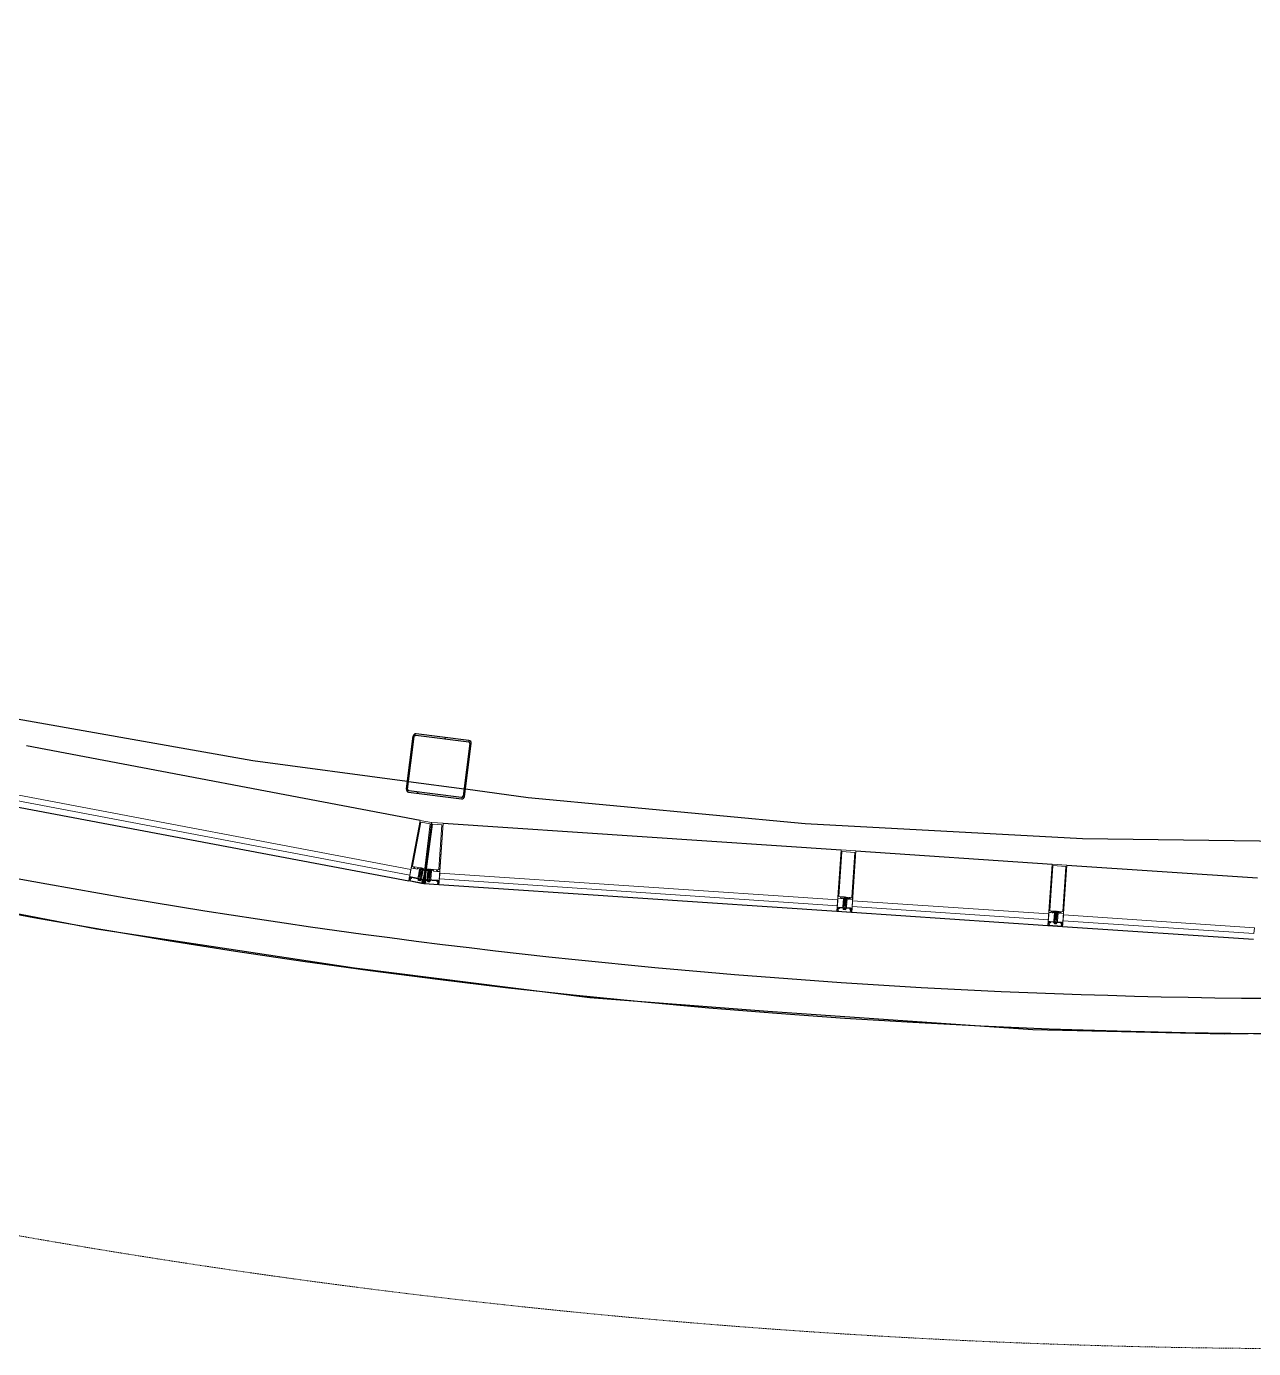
# Model space of a CAD drawing. Header units: inches. Extents: x -460 to 10305, y -938 to 5356.
# Drawn here: x 956.5 to 1165.4, y -711.7 to -486.6 of the extents above; entities that cross this region are included whole.
import ezdxf

# ---------------------------------------------------------------- set-up
doc = ezdxf.new("R2010")
doc.units = ezdxf.units.IN
doc.header["$MEASUREMENT"] = 0
doc.linetypes.add('01-0263-G-DWG-BFP-ARCH$0$Dash 1_16_', pattern=[0.125, 0.0625, -0.0625])
for name, color, linetype, lineweight in [('01-0263-G-DWG-BFP-ARCH$0$SP-COLUMNS', 40, 'Continuous', 13), ('01-0263-G-DWG-BFP-ARCH$0$SP-DETL-GENF', 3, 'Continuous', 9), ('01-0263-G-DWG-BFP-ARCH$0$SP-HIDDEN', 143, 'Continuous', 9)]:
    doc.layers.add(name, color=color, linetype=linetype, lineweight=lineweight)
for name, color, linetype in [('01-0263-G-DWG-BFP-ARCH$0$SP-GROSS', 30, 'Continuous'), ('01-0263-G-DWG-BFP-ARCH$0$SP-WALL', 7, 'Continuous'), ('01-0263-G-DWG-BFP-ARCH$0$SP-WINDOW', 6, 'Continuous')]:
    doc.layers.add(name, color=color, linetype=linetype)

# ---------------------------------------------------------------- blocks, each defined once
blk = doc.blocks.new('01-0263-G-DWG-BFP-ARCH$0$HSS-Hollow Structural Section-Column - HSS10X10X_250-V91-GROUND FLOOR - PROPOSED')
at = {"layer": '01-0263-G-DWG-BFP-ARCH$0$SP-COLUMNS', "lineweight": 9}
h = blk.add_hatch(dxfattribs=at)
h.set_pattern_fill('FP_110', color=256, style=0, pattern_type=2)
h.set_pattern_definition([(52.285, (-484.501, 1283.797), (-10.63189, 8.22171), []), (52.285, (-486.327, 1298.081), (-10.63189, 8.22171), [])])
h.paths.add_polyline_path([(4.53, -5), (4.86, -4.86), (5, -4.53), (5, 4.53), (4.86, 4.86), (4.53, 5), (-4.53, 5), (-4.86, 4.86), (-5, 4.53), (-5, -4.53), (-4.86, -4.86), (-4.53, -5), (-0.11, -5)], flags=0)
h.paths.add_polyline_path([(4.53, -4.77), (-4.53, -4.77), (-4.7, -4.7), (-4.77, -4.53), (-4.77, 4.53), (-4.7, 4.7), (-4.53, 4.77), (4.53, 4.77), (4.7, 4.7), (4.77, 4.53), (4.77, -4.53), (4.7, -4.7)], flags=0)
at = {"layer": '01-0263-G-DWG-BFP-ARCH$0$SP-COLUMNS', "lineweight": 30}
for p, q in [((-5, 4.53), (-5, -4.53)), ((-4.77, -4.53), (-4.77, 4.53)), ((4.53, 5), (-4.53, 5)), ((-4.53, 4.77), (4.53, 4.77)), ((4.77, 4.53), (4.77, -4.53)), ((5, -4.53), (5, 4.53)), ((4.53, -4.77), (-4.53, -4.77)), ((-4.53, -5), (4.53, -5))]:
    blk.add_line(p, q, dxfattribs=at)
for centre, radius, start, end in [((-4.53, 4.53), 0.466, 90, 180), ((-4.53, 4.53), 0.233, 90, 180), ((4.53, 4.53), 0.466, 360, 90), ((4.53, 4.53), 0.233, 0, 90), ((-4.53, -4.53), 0.466, 180, 270), ((-4.53, -4.53), 0.233, 180, 270), ((4.53, -4.53), 0.466, 270, 360), ((4.53, -4.53), 0.233, 270, 360)]:
    blk.add_arc(centre, radius, start, end, dxfattribs=at)
blk = doc.blocks.new('01-0263-G-DWG-BFP-ARCH$0$System Panel - FLOAT GLASS - TEMPERED - CLEAR-2833794-GROUND FLOOR - PROPOSED')
at = {"layer": '01-0263-G-DWG-BFP-ARCH$0$SP-WINDOW', "lineweight": 13}
for p, q in [((16.29, 0.5), (-16.29, 0.5)), ((-16.29, 0.5), (-16.29, -0.5)), ((16.29, -0.5), (16.29, 0.5)), ((-16.29, -0.5), (16.29, -0.5))]:
    blk.add_line(p, q, dxfattribs=at)
blk = doc.blocks.new('01-0263-G-DWG-BFP-ARCH$0$System Panel - FLOAT GLASS - TEMPERED - CLEAR-2832284-GROUND FLOOR - PROPOSED')
at = {"layer": '01-0263-G-DWG-BFP-ARCH$0$SP-WINDOW', "lineweight": 13}
for p, q in [((16.75, 0.5), (-16.75, 0.5)), ((-16.75, 0.5), (-16.75, -0.5)), ((16.75, -0.5), (16.75, 0.5)), ((-16.75, -0.5), (16.75, -0.5))]:
    blk.add_line(p, q, dxfattribs=at)
blk = doc.blocks.new('01-0263-G-DWG-BFP-ARCH$0$Rectangular Mullion - 10_5 X 2_5 Mullion-V90-GROUND FLOOR - PROPOSED')
at = {"layer": '01-0263-G-DWG-BFP-ARCH$0$SP-DETL-GENF', "lineweight": 20}
for p, q in [((-1.25, 1.5), (-1.25, 1.06)), ((1.25, 1.5), (-1.25, 1.5)), ((-1.25, 0.96), (-1.25, 0.77)), ((-1.23, 0.75), (-1.15, 0.75)), ((-1.18, 0.99), (-1.22, 0.99)), ((-1.2, 1.08), (-1.2, 1.44)), ((-1.2, 1.44), (1.2, 1.44)), ((-1.06, 1.27), (-1.16, 1.08)), ((-1.11, 0.9), (-1.03, 0.9)), ((-1.05, 1.12), (-0.99, 1.23)), ((-1.05, 0.99), (-1.05, 1.12)), ((-0.94, 0.99), (-1.05, 0.99)), ((-0.99, 0.75), (0.99, 0.75)), ((-0.88, 0.85), (-0.88, 0.93)), ((-0.32, 0.85), (-0.88, 0.85)), ((-0.3, 0.88), (-0.32, 0.85)), ((-0.1, 0.5), (-0.31, 0.5)), ((-0.31, 0.5), (-0.31, 0.01)), ((-0.31, 0.01), (-0.25, 0.01)), ((0.3, 0.88), (-0.3, 0.88)), ((-0.25, 0.01), (-0.25, -0.07)), ((-0.19, 0.5), (-0.19, 0.17)), ((-0.19, 0.17), (-0.1, 0.06)), ((-0.04, -0.15), (-0.1, 0.07)), ((0.1, 0.07), (0.04, -0.15)), ((0.1, 0.5), (0.31, 0.5)), ((0.19, 0.17), (0.1, 0.06)), ((0.19, 0.5), (0.19, 0.17)), ((0.25, -0.07), (0.25, 0.01)), ((0.25, 0.01), (0.31, 0.01)), ((0.33, 0.85), (0.3, 0.88)), ((0.31, 0.01), (0.31, 0.5)), ((0.88, 0.85), (0.33, 0.85)), ((0.88, 0.93), (0.88, 0.85)), ((1.05, 0.99), (0.94, 0.99)), ((0.99, 1.23), (1.05, 1.12)), ((1.03, 0.9), (1.11, 0.9)), ((1.05, 1.12), (1.05, 0.99)), ((1.16, 1.08), (1.06, 1.27)), ((1.15, 0.75), (1.23, 0.75)), ((1.22, 0.99), (1.18, 0.99)), ((1.2, 1.44), (1.2, 1.08)), ((1.25, 1.06), (1.25, 1.5)), ((1.25, 0.77), (1.25, 0.96)), ((-0.83, -0.75), (-1.25, -0.75)), ((-1.25, -0.75), (-1.25, -9)), ((-1.09, -1.09), (-1.09, -8.72)), ((-0.16, -1.06), (-1.06, -1.06)), ((-0.71, -0.9), (-0.79, -0.9)), ((-0.54, -0.75), (-0.67, -0.75)), ((-0.51, -0.87), (-0.51, -0.78)), ((-0.23, -0.9), (-0.48, -0.9)), ((-0.41, -0.83), (-0.41, -0.9)), ((-0.31, -0.8), (-0.38, -0.8)), ((-0.31, -0.07), (-0.31, -0.8)), ((-0.25, -0.07), (-0.31, -0.07)), ((-0.21, -0.84), (-0.21, -0.18)), ((-0.21, -0.18), (-0.14, -0.18)), ((-0.2, -0.78), (-0.2, -0.87)), ((-0.03, -0.75), (-0.17, -0.75)), ((0.07, -0.94), (-0.07, -0.94)), ((0, -0.78), (-0.03, -0.75)), ((0.03, -0.75), (0, -0.78)), ((0.17, -0.75), (0.03, -0.75)), ((0.14, -0.18), (0.21, -0.18)), ((1.06, -1.06), (0.16, -1.06)), ((0.2, -0.87), (0.2, -0.78)), ((0.21, -0.18), (0.21, -0.84)), ((0.49, -0.9), (0.23, -0.9)), ((0.31, -0.07), (0.25, -0.07)), ((0.31, -0.8), (0.31, -0.07)), ((0.38, -0.8), (0.31, -0.8)), ((0.41, -0.9), (0.41, -0.83)), ((0.52, -0.78), (0.52, -0.87)), ((0.67, -0.75), (0.55, -0.75)), ((0.79, -0.9), (0.71, -0.9)), ((1.25, -0.75), (0.83, -0.75)), ((1.09, -8.72), (1.09, -1.09)), ((1.25, -9), (1.25, -0.75)), ((-1.25, -9), (1.25, -9)), ((-1.06, -8.75), (1.06, -8.75))]:
    blk.add_line(p, q, dxfattribs=at)
at = {"layer": '01-0263-G-DWG-BFP-ARCH$0$SP-DETL-GENF'}
for p, q in [((-0.31, 0.75), (-0.31, 0.5)), ((-0.25, 0.91), (0.25, 0.91)), ((-0.25, 0.88), (-0.25, 0.91)), ((-0.2, 1.05), (-0.2, 0.91)), ((0.19, 1.06), (-0.19, 1.06)), ((-0.15, 1.09), (0.15, 1.09)), ((-0.13, 0.21), (-0.13, 0.88)), ((0, -0.13), (-0.13, 0.21)), ((-0.1, 1.06), (-0.1, 0.91)), ((-0.1, -0.98), (-0.1, 0.5)), ((0.13, 0.21), (0, -0.13)), ((0.1, 1.06), (0.1, 0.91)), ((0.1, 0.5), (0.1, -0.98)), ((0.13, 0.88), (0.13, 0.21)), ((0.2, 1.05), (0.2, 0.91)), ((0.25, 0.91), (0.25, 0.88)), ((0.31, 0.5), (0.31, 0.75)), ((0, -1.08), (-0.1, -0.98)), ((0.1, -0.98), (0, -1.08))]:
    blk.add_line(p, q, dxfattribs=at)
at = {"layer": '01-0263-G-DWG-BFP-ARCH$0$SP-DETL-GENF', "lineweight": 20}
for centre, radius, start, end in [((-1.19, 1.06), 0.06, 180, 270), ((-1.22, 0.96), 0.03, 90, 180), ((-1.23, 0.77), 0.02, 180, 270), ((-1.18, 1.04), 0.05, 270, 71.3371), ((-1.17, 1.04), 0.04, 270, 90), ((-1.11, 0.85), 0.05, 90, 180), ((-1.07, 0.84), 0.09, 180, 225.1897), ((-1.15, 0.76), 0.015, 270, 45.1897), ((-1.02, 1.25), 0.04, 330, 150), ((-1.03, 0.85), 0.05, 360, 90), ((-0.99, 0.76), 0.015, 134.8103, 270), ((-1.07, 0.84), 0.09, 314.8103, 0), ((-0.94, 0.93), 0.06, 360, 90), ((0.94, 0.93), 0.06, 90, 180), ((1.02, 1.25), 0.04, 30, 210), ((1.03, 0.85), 0.05, 90, 180), ((1.07, 0.84), 0.09, 180, 225.1897), ((0.99, 0.76), 0.015, 270, 45.1897), ((1.11, 0.85), 0.05, 360, 90), ((1.18, 1.04), 0.05, 108.6629, 270), ((1.17, 1.04), 0.04, 90, 270), ((1.15, 0.76), 0.015, 134.8103, 270), ((1.07, 0.84), 0.09, 314.8103, 0), ((1.19, 1.06), 0.06, 270, 360), ((1.22, 0.96), 0.03, 360, 90), ((1.23, 0.77), 0.02, 270, 0), ((-1.06, -1.09), 0.03, 90, 180), ((-0.75, -0.84), 0.09, 134.8103, 183.8365), ((-0.79, -0.85), 0.05, 174.852, 270), ((-0.83, -0.77), 0.015, 314.8103, 90), ((-0.71, -0.85), 0.05, 270, 5.148), ((-0.67, -0.77), 0.015, 90, 225.1897), ((-0.75, -0.84), 0.09, 356.1635, 45.1897), ((-0.54, -0.78), 0.03, 360, 90), ((-0.48, -0.87), 0.03, 180, 270), ((-0.38, -0.83), 0.03, 90, 180), ((-0.27, -0.84), 0.06, 270, 360), ((-0.23, -0.87), 0.03, 270, 360), ((-0.17, -0.78), 0.03, 90, 180), ((-0.16, -1), 0.06, 270, 360), ((0, -0.14), 0.143, 197.5064, 342.4936), ((-0.07, -0.97), 0.03, 90, 165.1649), ((0, -0.14), 0.043, 195, 345), ((0.07, -0.97), 0.03, 360, 90), ((0.16, -1), 0.06, 180, 270), ((0.17, -0.78), 0.03, 360, 90), ((0.23, -0.87), 0.03, 180, 270), ((0.27, -0.84), 0.06, 180, 270), ((0.38, -0.83), 0.03, 360, 90), ((0.49, -0.87), 0.03, 270, 360), ((0.55, -0.78), 0.03, 90, 180), ((0.75, -0.84), 0.09, 134.8103, 183.8365), ((0.71, -0.85), 0.05, 174.852, 270), ((0.67, -0.77), 0.015, 314.8103, 90), ((0.79, -0.85), 0.05, 270, 5.148), ((0.83, -0.77), 0.015, 90, 225.1897), ((0.75, -0.84), 0.09, 356.1635, 45.1897), ((1.06, -1.09), 0.03, 360, 90), ((-1.06, -8.72), 0.03, 180, 270), ((1.06, -8.72), 0.03, 270, 360)]:
    blk.add_arc(centre, radius, start, end, dxfattribs=at)
at = {"layer": '01-0263-G-DWG-BFP-ARCH$0$SP-DETL-GENF'}
for centre, radius, start, end in [((-0.15, 1.04), 0.0543, 20.9234, 159.0732), ((0, 0.92), 0.165, 52.0136, 127.9813), ((0.15, 1.04), 0.0543, 20.9416, 159.0868)]:
    blk.add_arc(centre, radius, start, end, dxfattribs=at)
blk = doc.blocks.new('01-0263-G-DWG-BFP-ARCH$0$System Panel - FLOAT GLASS - TEMPERED - CLEAR-2834769-GROUND FLOOR - PROPOSED')
at = {"layer": '01-0263-G-DWG-BFP-ARCH$0$SP-WINDOW', "lineweight": 13}
for p, q in [((33.96, 0.5), (-33.96, 0.5)), ((-33.96, 0.5), (-33.96, -0.5)), ((33.96, -0.5), (33.96, 0.5)), ((-33.96, -0.5), (33.96, -0.5))]:
    blk.add_line(p, q, dxfattribs=at)
blk = doc.blocks.new('01-0263-G-DWG-BFP-ARCH$0$Rectangular Mullion - 10_5 X 2_5 7_5 angle Mullion OPP-2246048-GROUND FLOOR - PROPOSED')
at = {"layer": '01-0263-G-DWG-BFP-ARCH$0$SP-DETL-GENF', "lineweight": 20}
for p, q in [((-1.25, 1.5), (1.25, 1.5)), ((-1.25, 1.06), (-1.25, 1.5)), ((-1.25, 0.77), (-1.25, 0.96)), ((-1.15, 0.75), (-1.23, 0.75)), ((-1.22, 0.99), (-1.18, 0.99)), ((1.2, 1.44), (-1.2, 1.44)), ((-1.2, 1.44), (-1.2, 1.08)), ((-1.16, 1.08), (-1.06, 1.27)), ((-1.03, 0.9), (-1.11, 0.9)), ((-0.99, 1.23), (-1.05, 1.12)), ((-1.05, 1.12), (-1.05, 0.99)), ((-1.05, 0.99), (-0.94, 0.99)), ((0.99, 0.75), (-0.99, 0.75)), ((-0.88, 0.93), (-0.88, 0.85)), ((-0.88, 0.85), (0.17, 0.85)), ((0.17, 0.85), (0.2, 0.88)), ((0.19, 0.01), (0.19, 0.5)), ((0.4, 0.5), (0.19, 0.5)), ((0.25, 0.01), (0.19, 0.01)), ((0.2, 0.88), (0.8, 0.88)), ((0.25, -0.07), (0.25, 0.01)), ((0.31, 0.5), (0.31, 0.17)), ((0.31, 0.17), (0.4, 0.06)), ((0.4, 0.07), (0.46, -0.15)), ((0.54, -0.15), (0.6, 0.07)), ((0.6, 0.5), (0.81, 0.5)), ((0.69, 0.17), (0.6, 0.06)), ((0.69, 0.5), (0.69, 0.17)), ((0.75, 0.01), (0.75, -0.07)), ((0.81, 0.01), (0.75, 0.01)), ((0.8, 0.88), (0.82, 0.85)), ((0.81, 0.5), (0.81, 0.01)), ((0.82, 0.85), (0.88, 0.85)), ((0.88, 0.85), (0.88, 0.93)), ((0.94, 0.99), (1.05, 0.99)), ((1.05, 1.12), (0.99, 1.23)), ((1.11, 0.9), (1.03, 0.9)), ((1.05, 0.99), (1.05, 1.12)), ((1.06, 1.27), (1.16, 1.08)), ((1.23, 0.75), (1.15, 0.75)), ((1.18, 0.99), (1.22, 0.99)), ((1.2, 1.08), (1.2, 1.44)), ((1.25, 1.5), (1.25, 1.06)), ((1.25, 0.96), (1.25, 0.77)), ((-1.25, -9), (-1.25, -0.75)), ((-1.25, -0.75), (-0.83, -0.75)), ((-1.09, -8.72), (-1.09, -1.09)), ((-1.06, -1.06), (0.34, -1.06)), ((-0.79, -0.9), (-0.71, -0.9)), ((-0.67, -0.75), (-0.23, -0.75)), ((-0.2, -0.78), (-0.2, -0.87)), ((-0.17, -0.9), (0.27, -0.9)), ((0.09, -0.9), (0.09, -0.83)), ((0.12, -0.8), (0.19, -0.8)), ((0.19, -0.8), (0.19, -0.07)), ((0.19, -0.07), (0.25, -0.07)), ((0.29, -0.18), (0.29, -0.84)), ((0.36, -0.18), (0.29, -0.18)), ((0.3, -0.87), (0.3, -0.78)), ((0.33, -0.75), (0.47, -0.75)), ((0.43, -0.94), (0.57, -0.94)), ((0.47, -0.75), (0.5, -0.78)), ((0.5, -0.78), (0.53, -0.75)), ((0.53, -0.75), (0.67, -0.75)), ((1.03, -1.06), (0.54, -8.75)), ((0.71, -0.18), (0.64, -0.18)), ((0.66, -1.06), (1.03, -1.06)), ((1.2, -0.75), (0.68, -9)), ((0.7, -0.78), (0.7, -0.87)), ((0.71, -0.84), (0.71, -0.18)), ((0.73, -0.9), (0.98, -0.9)), ((0.75, -0.07), (0.81, -0.07)), ((0.81, -0.07), (0.81, -0.8)), ((0.81, -0.8), (0.88, -0.8)), ((0.91, -0.83), (0.91, -0.9)), ((1.01, -0.87), (1.01, -0.78)), ((1.04, -0.75), (1.2, -0.75)), ((1.14, -0.75), (1.2, -0.75)), ((0.68, -9), (-1.25, -9)), ((0.54, -8.75), (-1.06, -8.75))]:
    blk.add_line(p, q, dxfattribs=at)
at = {"layer": '01-0263-G-DWG-BFP-ARCH$0$SP-DETL-GENF'}
for p, q in [((0.19, 0.5), (0.19, 0.75)), ((0.75, 0.91), (0.25, 0.91)), ((0.25, 0.91), (0.25, 0.88)), ((0.3, 1.05), (0.3, 0.91)), ((0.31, 1.06), (0.69, 1.06)), ((0.65, 1.09), (0.35, 1.09)), ((0.37, 0.88), (0.37, 0.21)), ((0.37, 0.21), (0.5, -0.13)), ((0.4, 1.06), (0.4, 0.91)), ((0.4, 0.5), (0.4, -0.98)), ((0.5, -0.13), (0.63, 0.21)), ((0.6, 1.06), (0.6, 0.91)), ((0.6, -0.98), (0.6, 0.5)), ((0.63, 0.21), (0.63, 0.88)), ((0.7, 1.05), (0.7, 0.91)), ((0.75, 0.88), (0.75, 0.91)), ((0.81, 0.75), (0.81, 0.5)), ((1.15, 0.75), (1.1, 0.75)), ((1.1, -0.75), (1.1, 0.75)), ((1.2, 0.75), (1.2, -0.75)), ((0.4, -0.98), (0.5, -1.08)), ((0.5, -1.08), (0.6, -0.98)), ((1.2, -0.75), (1.1, -0.75))]:
    blk.add_line(p, q, dxfattribs=at)
at = {"layer": '01-0263-G-DWG-BFP-ARCH$0$SP-DETL-GENF', "lineweight": 20}
for centre, radius, start, end in [((-1.19, 1.06), 0.06, 180, 270), ((-1.22, 0.96), 0.03, 90, 180), ((-1.23, 0.77), 0.02, 180, 270), ((-1.18, 1.04), 0.05, 270, 71.3371), ((-1.17, 1.04), 0.04, 270, 90), ((-1.11, 0.85), 0.05, 90, 180), ((-1.07, 0.84), 0.09, 180, 225.1897), ((-1.15, 0.76), 0.015, 270, 45.1897), ((-1.02, 1.25), 0.04, 330, 150), ((-1.03, 0.85), 0.05, 0, 90), ((-0.99, 0.76), 0.015, 134.8103, 270), ((-1.07, 0.84), 0.09, 314.8103, 0), ((-0.94, 0.93), 0.06, 360, 90), ((0.94, 0.93), 0.06, 90, 180), ((1.02, 1.25), 0.04, 30, 210), ((1.03, 0.85), 0.05, 90, 180), ((1.07, 0.84), 0.09, 180, 225.1897), ((0.99, 0.76), 0.015, 270, 45.1897), ((1.11, 0.85), 0.05, 360, 90), ((1.18, 1.04), 0.05, 108.6629, 270), ((1.17, 1.04), 0.04, 90, 270), ((1.15, 0.76), 0.015, 134.8103, 270), ((1.07, 0.84), 0.09, 314.8103, 0), ((1.19, 1.06), 0.06, 270, 0), ((1.22, 0.96), 0.03, 0, 90), ((1.23, 0.77), 0.02, 270, 0), ((-1.06, -1.09), 0.03, 90, 180), ((-0.75, -0.84), 0.09, 134.8103, 183.8365), ((-0.79, -0.85), 0.05, 174.852, 270), ((-0.83, -0.77), 0.015, 314.8103, 90), ((-0.71, -0.85), 0.05, 270, 5.148), ((-0.67, -0.77), 0.015, 90, 225.1897), ((-0.75, -0.84), 0.09, 356.1635, 45.1897), ((-0.23, -0.78), 0.03, 0, 90), ((-0.17, -0.87), 0.03, 180, 270), ((0.12, -0.83), 0.03, 90, 180), ((0.23, -0.84), 0.06, 270, 0), ((0.27, -0.87), 0.03, 270, 0), ((0.33, -0.78), 0.03, 90, 180), ((0.34, -1), 0.06, 270, 360), ((0.5, -0.14), 0.143, 197.5064, 342.4936), ((0.43, -0.97), 0.03, 90, 180), ((0.5, -0.14), 0.043, 195, 345), ((0.57, -0.97), 0.03, 14.8351, 90), ((0.66, -1), 0.06, 180, 270), ((0.67, -0.78), 0.03, 0, 90), ((0.73, -0.87), 0.03, 180, 270), ((0.77, -0.84), 0.06, 180, 270), ((0.88, -0.83), 0.03, 0, 90), ((0.98, -0.87), 0.03, 270, 0), ((1.04, -0.78), 0.03, 90, 180), ((-1.06, -8.72), 0.03, 180, 270)]:
    blk.add_arc(centre, radius, start, end, dxfattribs=at)
at = {"layer": '01-0263-G-DWG-BFP-ARCH$0$SP-DETL-GENF'}
for centre, radius, start, end in [((0.35, 1.04), 0.0543, 20.9132, 159.0584), ((0.5, 0.92), 0.165, 52.0187, 127.9864), ((0.65, 1.04), 0.0543, 20.9268, 159.0766)]:
    blk.add_arc(centre, radius, start, end, dxfattribs=at)
blk = doc.blocks.new('01-0263-G-DWG-BFP-ARCH$0$System Panel - INSULATED - GREEN TINT-4512902-GROUND FLOOR - PROPOSED')
at = {"layer": '01-0263-G-DWG-BFP-ARCH$0$SP-WINDOW', "lineweight": 13}
for p, q in [((34.12, 0.5), (-34.12, 0.5)), ((-34.12, 0.5), (-34.12, -0.5)), ((34.12, -0.5), (34.12, 0.5)), ((-34.12, -0.5), (34.12, -0.5))]:
    blk.add_line(p, q, dxfattribs=at)
blk = doc.blocks.new('01-0263-G-DWG-BFP-ARCH$0$Rectangular Mullion - 10_5 X 2_5 7_5 angle Mullion OPP-V96-GROUND FLOOR - PROPOSED')
at = {"layer": '01-0263-G-DWG-BFP-ARCH$0$SP-DETL-GENF', "lineweight": 20}
for p, q in [((-1.25, 1.5), (1.25, 1.5)), ((-1.25, 1.06), (-1.25, 1.5)), ((-1.25, 0.77), (-1.25, 0.96)), ((-1.15, 0.75), (-1.23, 0.75)), ((-1.22, 0.99), (-1.18, 0.99)), ((1.2, 1.44), (-1.2, 1.44)), ((-1.2, 1.44), (-1.2, 1.08)), ((-1.16, 1.08), (-1.06, 1.27)), ((-1.03, 0.9), (-1.11, 0.9)), ((-0.99, 1.23), (-1.05, 1.12)), ((-1.05, 1.12), (-1.05, 0.99)), ((-1.05, 0.99), (-0.94, 0.99)), ((0.99, 0.75), (-0.99, 0.75)), ((-0.88, 0.93), (-0.88, 0.85)), ((-0.88, 0.85), (0.17, 0.85)), ((0.17, 0.85), (0.2, 0.88)), ((0.19, 0.01), (0.19, 0.5)), ((0.4, 0.5), (0.19, 0.5)), ((0.25, 0.01), (0.19, 0.01)), ((0.2, 0.88), (0.8, 0.88)), ((0.25, -0.07), (0.25, 0.01)), ((0.31, 0.5), (0.31, 0.17)), ((0.31, 0.17), (0.4, 0.06)), ((0.4, 0.07), (0.46, -0.15)), ((0.54, -0.15), (0.6, 0.07)), ((0.6, 0.5), (0.81, 0.5)), ((0.69, 0.17), (0.6, 0.06)), ((0.69, 0.5), (0.69, 0.17)), ((0.75, 0.01), (0.75, -0.07)), ((0.81, 0.01), (0.75, 0.01)), ((0.8, 0.88), (0.82, 0.85)), ((0.81, 0.5), (0.81, 0.01)), ((0.82, 0.85), (0.88, 0.85)), ((0.88, 0.85), (0.88, 0.93)), ((0.94, 0.99), (1.05, 0.99)), ((1.05, 1.12), (0.99, 1.23)), ((1.11, 0.9), (1.03, 0.9)), ((1.05, 0.99), (1.05, 1.12)), ((1.06, 1.27), (1.16, 1.08)), ((1.23, 0.75), (1.15, 0.75)), ((1.18, 0.99), (1.22, 0.99)), ((1.2, 1.08), (1.2, 1.44)), ((1.25, 1.5), (1.25, 1.06)), ((1.25, 0.96), (1.25, 0.77)), ((-1.25, -9), (-1.25, -0.75)), ((-1.25, -0.75), (-0.83, -0.75)), ((-1.09, -8.72), (-1.09, -1.09)), ((-1.06, -1.06), (0.34, -1.06)), ((-0.79, -0.9), (-0.71, -0.9)), ((-0.67, -0.75), (-0.23, -0.75)), ((-0.2, -0.78), (-0.2, -0.87)), ((-0.17, -0.9), (0.27, -0.9)), ((0.09, -0.9), (0.09, -0.83)), ((0.12, -0.8), (0.19, -0.8)), ((0.19, -0.8), (0.19, -0.07)), ((0.19, -0.07), (0.25, -0.07)), ((0.29, -0.18), (0.29, -0.84)), ((0.36, -0.18), (0.29, -0.18)), ((0.3, -0.87), (0.3, -0.78)), ((0.33, -0.75), (0.47, -0.75)), ((0.43, -0.94), (0.57, -0.94)), ((0.47, -0.75), (0.5, -0.78)), ((0.5, -0.78), (0.53, -0.75)), ((0.53, -0.75), (0.67, -0.75)), ((1.03, -1.06), (0.54, -8.75)), ((0.71, -0.18), (0.64, -0.18)), ((0.66, -1.06), (1.03, -1.06)), ((1.2, -0.75), (0.68, -9)), ((0.7, -0.78), (0.7, -0.87)), ((0.71, -0.84), (0.71, -0.18)), ((0.73, -0.9), (0.98, -0.9)), ((0.75, -0.07), (0.81, -0.07)), ((0.81, -0.07), (0.81, -0.8)), ((0.81, -0.8), (0.88, -0.8)), ((0.91, -0.83), (0.91, -0.9)), ((1.01, -0.87), (1.01, -0.78)), ((1.04, -0.75), (1.2, -0.75)), ((1.14, -0.75), (1.2, -0.75)), ((0.68, -9), (-1.25, -9)), ((0.54, -8.75), (-1.06, -8.75))]:
    blk.add_line(p, q, dxfattribs=at)
at = {"layer": '01-0263-G-DWG-BFP-ARCH$0$SP-DETL-GENF'}
for p, q in [((0.19, 0.5), (0.19, 0.75)), ((0.75, 0.91), (0.25, 0.91)), ((0.25, 0.91), (0.25, 0.88)), ((0.3, 1.05), (0.3, 0.91)), ((0.31, 1.06), (0.69, 1.06)), ((0.65, 1.09), (0.35, 1.09)), ((0.37, 0.88), (0.37, 0.21)), ((0.37, 0.21), (0.5, -0.13)), ((0.4, 1.06), (0.4, 0.91)), ((0.4, 0.5), (0.4, -0.98)), ((0.5, -0.13), (0.63, 0.21)), ((0.6, 1.06), (0.6, 0.91)), ((0.6, -0.98), (0.6, 0.5)), ((0.63, 0.21), (0.63, 0.88)), ((0.7, 1.05), (0.7, 0.91)), ((0.75, 0.88), (0.75, 0.91)), ((0.81, 0.75), (0.81, 0.5)), ((1.15, 0.75), (1.1, 0.75)), ((1.1, -0.75), (1.1, 0.75)), ((1.2, 0.75), (1.2, -0.75)), ((0.4, -0.98), (0.5, -1.08)), ((0.5, -1.08), (0.6, -0.98)), ((1.2, -0.75), (1.1, -0.75))]:
    blk.add_line(p, q, dxfattribs=at)
at = {"layer": '01-0263-G-DWG-BFP-ARCH$0$SP-DETL-GENF', "lineweight": 20}
for centre, radius, start, end in [((-1.19, 1.06), 0.06, 180, 270), ((-1.22, 0.96), 0.03, 90, 180), ((-1.23, 0.77), 0.02, 180, 270), ((-1.18, 1.04), 0.05, 270, 71.3371), ((-1.17, 1.04), 0.04, 270, 90), ((-1.11, 0.85), 0.05, 90, 180), ((-1.07, 0.84), 0.09, 180, 225.1897), ((-1.15, 0.76), 0.015, 270, 45.1897), ((-1.02, 1.25), 0.04, 330, 150), ((-1.03, 0.85), 0.05, 0, 90), ((-0.99, 0.76), 0.015, 134.8103, 270), ((-1.07, 0.84), 0.09, 314.8103, 0), ((-0.94, 0.93), 0.06, 360, 90), ((0.94, 0.93), 0.06, 90, 180), ((1.02, 1.25), 0.04, 30, 210), ((1.03, 0.85), 0.05, 90, 180), ((1.07, 0.84), 0.09, 180, 225.1897), ((0.99, 0.76), 0.015, 270, 45.1897), ((1.11, 0.85), 0.05, 360, 90), ((1.18, 1.04), 0.05, 108.6629, 270), ((1.17, 1.04), 0.04, 90, 270), ((1.15, 0.76), 0.015, 134.8103, 270), ((1.07, 0.84), 0.09, 314.8103, 0), ((1.19, 1.06), 0.06, 270, 0), ((1.22, 0.96), 0.03, 0, 90), ((1.23, 0.77), 0.02, 270, 0), ((-1.06, -1.09), 0.03, 90, 180), ((-0.75, -0.84), 0.09, 134.8103, 183.8365), ((-0.79, -0.85), 0.05, 174.852, 270), ((-0.83, -0.77), 0.015, 314.8103, 90), ((-0.71, -0.85), 0.05, 270, 5.148), ((-0.67, -0.77), 0.015, 90, 225.1897), ((-0.75, -0.84), 0.09, 356.1635, 45.1897), ((-0.23, -0.78), 0.03, 0, 90), ((-0.17, -0.87), 0.03, 180, 270), ((0.12, -0.83), 0.03, 90, 180), ((0.23, -0.84), 0.06, 270, 0), ((0.27, -0.87), 0.03, 270, 0), ((0.33, -0.78), 0.03, 90, 180), ((0.34, -1), 0.06, 270, 360), ((0.5, -0.14), 0.143, 197.5064, 342.4936), ((0.43, -0.97), 0.03, 90, 180), ((0.5, -0.14), 0.043, 195, 345), ((0.57, -0.97), 0.03, 14.8351, 90), ((0.66, -1), 0.06, 180, 270), ((0.67, -0.78), 0.03, 0, 90), ((0.73, -0.87), 0.03, 180, 270), ((0.77, -0.84), 0.06, 180, 270), ((0.88, -0.83), 0.03, 0, 90), ((0.98, -0.87), 0.03, 270, 0), ((1.04, -0.78), 0.03, 90, 180), ((-1.06, -8.72), 0.03, 180, 270)]:
    blk.add_arc(centre, radius, start, end, dxfattribs=at)
at = {"layer": '01-0263-G-DWG-BFP-ARCH$0$SP-DETL-GENF'}
for centre, radius, start, end in [((0.35, 1.04), 0.0543, 20.9132, 159.0584), ((0.5, 0.92), 0.165, 52.0187, 127.9864), ((0.65, 1.04), 0.0543, 20.9268, 159.0766)]:
    blk.add_arc(centre, radius, start, end, dxfattribs=at)
blk = doc.blocks.new('01-0263-G-DWG-BFP-ARCH$0$Basic Wall _ U CONN - Curved Front Wall - ___-4164516-GROUND FLOOR - PROPOSED')
at = {"layer": '01-0263-G-DWG-BFP-ARCH$0$SP-WALL'}
blk.add_line((322.1, -1338.76), (312.65, -1337.49), dxfattribs=at)
for points in [[(312.42, -1337.46), (286.16, -1333.92), (239.56, -1325.74), (193.33, -1315.7), (147.53, -1303.83), (102.25, -1290.13), (57.55, -1274.63), (41.94, -1268.5)], [(601.4, -1340.05), (569.19, -1343.49), (521.99, -1346.62), (474.69, -1347.86), (427.39, -1347.21), (380.15, -1344.66), (333.04, -1340.23), (322.33, -1338.79)]]:
    blk.add_lwpolyline(points, dxfattribs=at)
blk = doc.blocks.new('01-0263-G-DWG-BFP-ARCH$0$Basic Wall _ U CONN - Curved Front Wall - ___-4164515-GROUND FLOOR - PROPOSED')
at = {"layer": '01-0263-G-DWG-BFP-ARCH$0$SP-WALL'}
for radius, start, end in [(1215.34, 226.3134, 297.34766), (1209.34, 248.90437, 276.52182)]:
    blk.add_arc((467.34, -165.05), radius, start, end, dxfattribs=at)
blk = doc.blocks.new('01-0263-G-DWG-BFP-ARCH', base_point=(1295.16, 1352.86))
at = {"layer": '01-0263-G-DWG-BFP-ARCH$0$SP-GROSS'}
blk.add_lwpolyline([(2722.83, 717.94), (2687.72, 710.74), (2647.46, 704.61), (2595.74, 698), (2549.47, 694.12), (2506.69, 692.17), (2455.36, 691.4), (2422.7, 692.17), (2377.59, 695.28), (2347.26, 697.61), (2307.2, 702.67), (2263.26, 709.27), (2227.09, 716.27), (2191.71, 724.04), (2164.1, 730.65), (2118.69, 743.57), (2072.03, 758.73)], dxfattribs=at)
at = {"layer": '01-0263-G-DWG-BFP-ARCH$0$SP-HIDDEN', "linetype": '01-0263-G-DWG-BFP-ARCH$0$Dash 1_16_', "lineweight": 20}
blk.add_arc((2469.99, 1907.23), 1269.34, 225.98434, 298.49131, dxfattribs=at)
at = {"layer": '01-0263-G-DWG-BFP-ARCH$0$SP-WINDOW'}
for p, q in [((2318.4, 727.81), (2251.35, 740.52)), ((2249.4, 730.2), (2316.44, 717.5)), ((2322.28, 727.32), (2390.06, 722.77)), ((2392.55, 722.6), (2425.98, 720.36)), ((2428.47, 720.19), (2460.97, 718.01)), ((2389.35, 712.29), (2321.58, 716.84)), ((2425.27, 709.88), (2391.85, 712.13)), ((2460.27, 707.53), (2427.77, 709.71))]:
    blk.add_line(p, q, dxfattribs=at)
at = {"layer": '01-0263-G-DWG-BFP-ARCH$0$SP-WINDOW', "lineweight": 20, "extrusion": (0, 0, -1)}
for p, q in [((2318.4, 727.81), (2316.44, 717.5)), ((2320.29, 727.46), (2318.4, 727.81)), ((2319.18, 718.51), (2320.29, 727.46)), ((2320.36, 727.45), (2319.18, 718.51)), ((2322.28, 727.32), (2320.36, 727.45)), ((2321.58, 716.84), (2322.28, 727.32)), ((2390.06, 722.77), (2389.35, 712.29)), ((2392.55, 722.6), (2390.06, 722.77)), ((2391.85, 712.13), (2392.55, 722.6)), ((2425.98, 720.36), (2425.27, 709.88)), ((2428.47, 720.19), (2425.98, 720.36)), ((2318.9, 717.03), (2319.18, 718.51)), ((2319.18, 718.51), (2319.08, 717.01)), ((2427.77, 709.71), (2428.47, 720.19)), ((2316.44, 717.5), (2318.9, 717.03)), ((2319.08, 717.01), (2321.58, 716.84)), ((2389.35, 712.29), (2391.85, 712.13)), ((2425.27, 709.88), (2427.77, 709.71))]:
    blk.add_line(p, q, dxfattribs=at)
at = {"layer": '01-0263-G-DWG-BFP-ARCH$0$SP-COLUMNS', "rotation": 352.7147250340958}
blk.add_blockref('01-0263-G-DWG-BFP-ARCH$0$HSS-Hollow Structural Section-Column - HSS10X10X_250-V91-GROUND FLOOR - PROPOSED', (2321.55, 737.02), dxfattribs=at)
at = {"layer": '01-0263-G-DWG-BFP-ARCH$0$SP-WALL'}
for name in ['01-0263-G-DWG-BFP-ARCH$0$Basic Wall _ U CONN - Curved Front Wall - ___-4164516-GROUND FLOOR - PROPOSED', '01-0263-G-DWG-BFP-ARCH$0$Basic Wall _ U CONN - Curved Front Wall - ___-4164515-GROUND FLOOR - PROPOSED']:
    blk.add_blockref(name, (2003.76, 2071.89), dxfattribs=at)
at = {"layer": '01-0263-G-DWG-BFP-ARCH$0$SP-WINDOW'}
for name, p, rotation in [('01-0263-G-DWG-BFP-ARCH$0$System Panel - INSULATED - GREEN TINT-4512902-GROUND FLOOR - PROPOSED', (2283.2, 725.32), 349.2686160109716), ('01-0263-G-DWG-BFP-ARCH$0$Rectangular Mullion - 10_5 X 2_5 7_5 angle Mullion OPP-2246048-GROUND FLOOR - PROPOSED', (2320.43, 718.42), 176.1604366710749), ('01-0263-G-DWG-BFP-ARCH$0$Rectangular Mullion - 10_5 X 2_5 Mullion-V90-GROUND FLOOR - PROPOSED', (2390.7, 713.71), 176.1604366710749), ('01-0263-G-DWG-BFP-ARCH$0$Rectangular Mullion - 10_5 X 2_5 Mullion-V90-GROUND FLOOR - PROPOSED', (2426.62, 711.3), 176.1604366710749), ('01-0263-G-DWG-BFP-ARCH$0$System Panel - FLOAT GLASS - TEMPERED - CLEAR-2834769-GROUND FLOOR - PROPOSED', (2355.57, 716.06), 176.1604366710749), ('01-0263-G-DWG-BFP-ARCH$0$System Panel - FLOAT GLASS - TEMPERED - CLEAR-2832284-GROUND FLOOR - PROPOSED', (2408.66, 712.5), 176.1604366710749), ('01-0263-G-DWG-BFP-ARCH$0$System Panel - FLOAT GLASS - TEMPERED - CLEAR-2833794-GROUND FLOOR - PROPOSED', (2444.12, 710.12), 176.1604366710749)]:
    blk.add_blockref(name, p, dxfattribs=dict(at, rotation=rotation))
at = {"layer": '01-0263-G-DWG-BFP-ARCH$0$SP-WINDOW', "extrusion": (0, 0, -1), "rotation": 190.7313839890284}
blk.add_blockref('01-0263-G-DWG-BFP-ARCH$0$Rectangular Mullion - 10_5 X 2_5 7_5 angle Mullion OPP-V96-GROUND FLOOR - PROPOSED', (-2317.95, 718.74), dxfattribs=at)

msp = doc.modelspace()

# ---------------------------------------------------------------- block references
msp.add_blockref('01-0263-G-DWG-BFP-ARCH', (0.26, 3.26))

doc.saveas('drawing.dxf')
